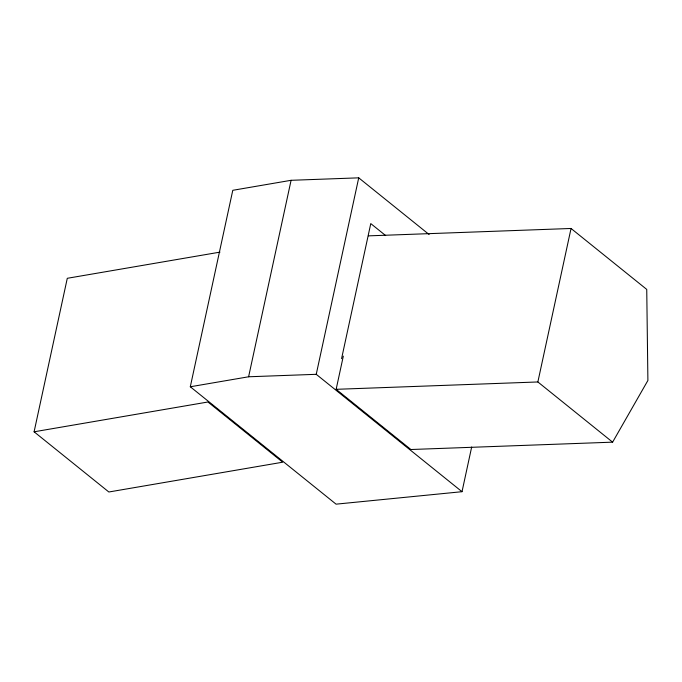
<?xml version="1.0" encoding="UTF-8"?>
<svg xmlns="http://www.w3.org/2000/svg" width="682" height="682" viewBox="0 0 682 682"><rect width="100%" height="100%" fill="white"/><g stroke="black" fill="none" stroke-linecap="round" stroke-linejoin="round"><path stroke-width="1.02" d="M34.1 431.8L207.959 401.996L282.715 462.2L108.856 491.995L34.1 431.8L67.288 278.299L219.962 252.135M471.68 447L462.012 491.696L336.073 504.16L190.304 386.771L232.784 190.304L291.086 180.304L358.723 177.84L429.123 234.531M190.304 386.771L248.606 376.779L291.086 180.304M462.012 491.696L316.243 374.316L358.723 177.84M341.571 358.664L370.769 223.594L385.654 235.571M368.391 235.861L571.047 228.47L646.741 289.415L647.9 380.462L612.615 442.158L410.896 449.515L336.141 389.32L343.31 356.166M612.615 442.158L537.868 381.963L571.047 228.47M248.606 376.779L316.243 374.316M336.141 389.32L537.868 381.963"/></g></svg>
